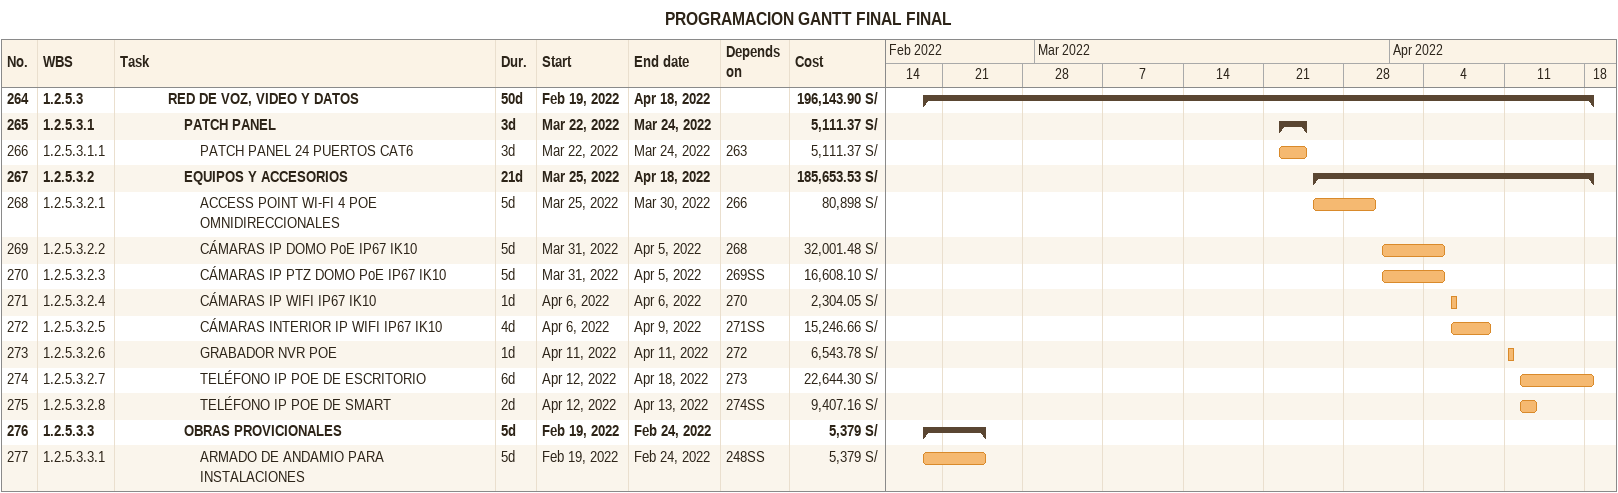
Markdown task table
PROGRAMACION GANTT FINAL FINAL

| ID | WBS | Task | Duration | Start | Finish | Predecessors | Cost (S/) |
|---|---|---|---|---|---|---|---|
| 264 | 1.2.5.3 | **RED DE VOZ, VIDEO Y DATOS** | 50d | 2022-02-19 | 2022-04-18 |  | 196143.90 |
| 265 | 1.2.5.3.1 | **PATCH PANEL** | 3d | 2022-03-22 | 2022-03-24 |  | 5111.37 |
| 266 | 1.2.5.3.1.1 | PATCH PANEL 24 PUERTOS CAT6 | 3d | 2022-03-22 | 2022-03-24 | 263 | 5111.37 |
| 267 | 1.2.5.3.2 | **EQUIPOS Y ACCESORIOS** | 21d | 2022-03-25 | 2022-04-18 |  | 185653.53 |
| 268 | 1.2.5.3.2.1 | ACCESS POINT WI-FI 4 POE OMNIDIRECCIONALES | 5d | 2022-03-25 | 2022-03-30 | 266 | 80898 |
| 269 | 1.2.5.3.2.2 | CÁMARAS IP DOMO PoE IP67 IK10 | 5d | 2022-03-31 | 2022-04-05 | 268 | 32001.48 |
| 270 | 1.2.5.3.2.3 | CÁMARAS IP PTZ DOMO PoE IP67 IK10 | 5d | 2022-03-31 | 2022-04-05 | 269SS | 16608.10 |
| 271 | 1.2.5.3.2.4 | CÁMARAS IP WIFI IP67 IK10 | 1d | 2022-04-06 | 2022-04-06 | 270 | 2304.05 |
| 272 | 1.2.5.3.2.5 | CÁMARAS INTERIOR IP WIFI IP67 IK10 | 4d | 2022-04-06 | 2022-04-09 | 271SS | 15246.66 |
| 273 | 1.2.5.3.2.6 | GRABADOR NVR POE | 1d | 2022-04-11 | 2022-04-11 | 272 | 6543.78 |
| 274 | 1.2.5.3.2.7 | TELÉFONO IP POE DE ESCRITORIO | 6d | 2022-04-12 | 2022-04-18 | 273 | 22644.30 |
| 275 | 1.2.5.3.2.8 | TELÉFONO IP POE DE SMART | 2d | 2022-04-12 | 2022-04-13 | 274SS | 9407.16 |
| 276 | 1.2.5.3.3 | **OBRAS PROVICIONALES** | 5d | 2022-02-19 | 2022-02-24 |  | 5379 |
| 277 | 1.2.5.3.3.1 | ARMADO DE ANDAMIO PARA INSTALACIONES | 5d | 2022-02-19 | 2022-02-24 | 248SS | 5379 |
